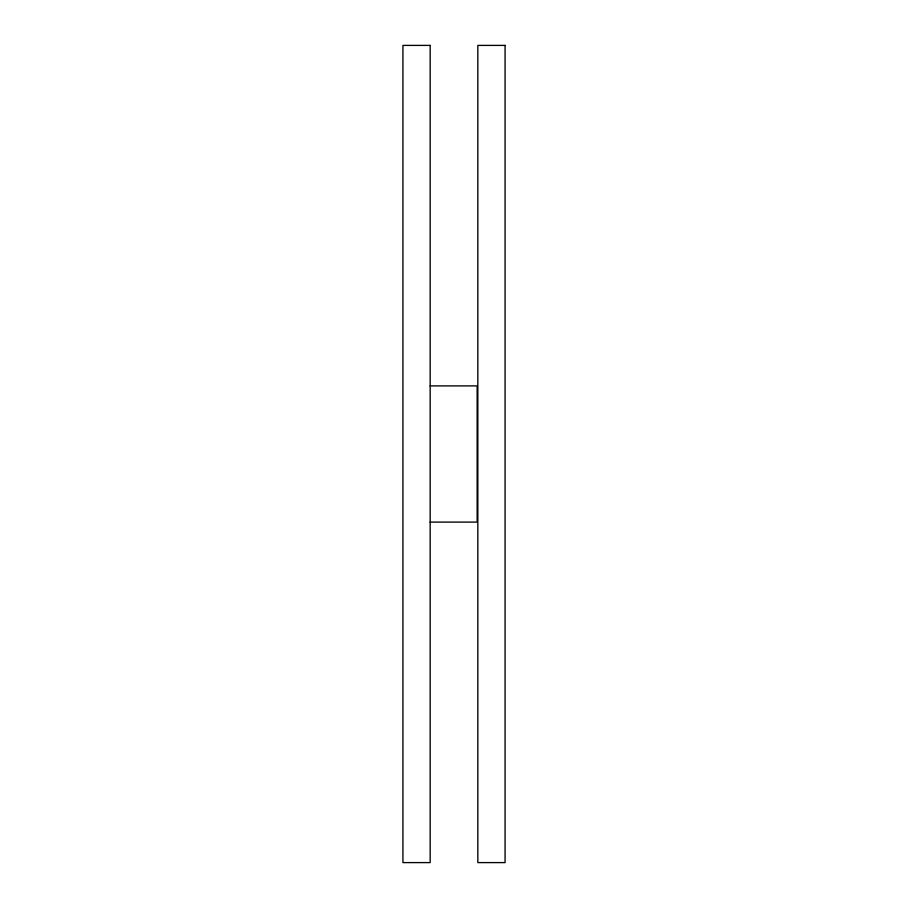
<?xml version="1.0" encoding="UTF-8"?>
<svg xmlns="http://www.w3.org/2000/svg" width="908" height="908" viewBox="0 0 908 908"><rect width="100%" height="100%" fill="white"/><g stroke="black" fill="none" stroke-linecap="round" stroke-linejoin="round"><path stroke-width="1.36" d="M430.165 385.9L477.154 385.9L477.154 522.1L430.165 522.1M430.165 45.4L402.925 45.4L402.925 862.6L430.165 862.6L430.165 45.4M505.075 45.4L477.835 45.4L477.835 862.6L505.075 862.6L505.075 45.4"/></g></svg>
